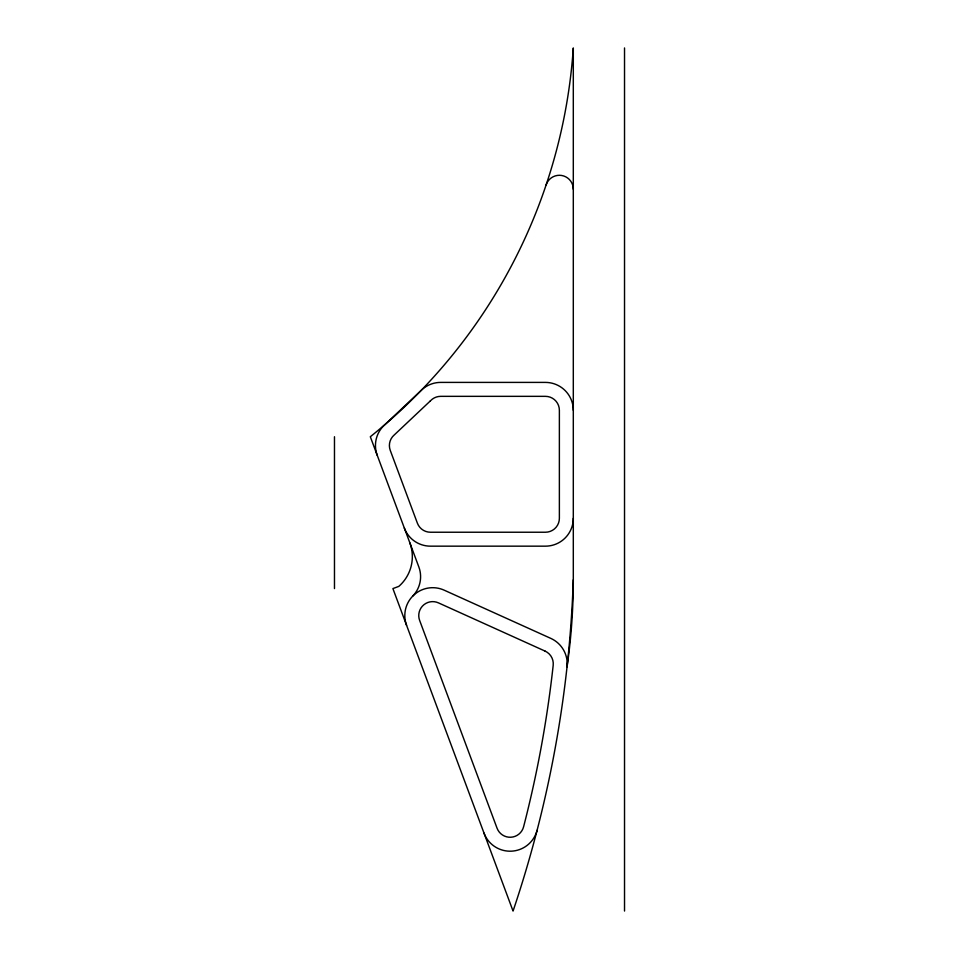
<?xml version="1.0" encoding="UTF-8"?>
<svg xmlns="http://www.w3.org/2000/svg" width="959" height="959" viewBox="0 0 959 959"><rect width="100%" height="100%" fill="white"/><g stroke="black" fill="none" stroke-linecap="round" stroke-linejoin="round"><path stroke-width="1.44" d="M624.525 47.95L624.525 911.05M406.568 625.292A27.871 27.871 0 0 1 444.173 590.169L550.826 638.394A27.871 27.871 0 0 1 567.045 666.841A608.078 608.078 0 0 0 573.302 579.787L573.302 47.95A545.707 545.707 0 0 1 370.318 436.741L418.843 566.973A27.871 27.871 0 0 1 412.706 596.126M334.475 436.741L334.475 588.586M409.841 542.842A39.487 39.487 0 0 1 398.8 586.393L392.902 588.586L513.053 911.05A1159.107 1159.107 0 0 0 573.302 579.787M546.162 184.799A13.929 13.929 0 0 1 573.302 189.235M377.211 455.261A27.871 27.871 0 0 1 385.134 424.417L420.689 390.876A27.871 27.871 0 0 1 440.696 382.401L545.431 382.401A27.871 27.871 0 0 1 573.302 410.272M537.088 830.302A27.871 27.871 0 0 1 483.983 833.059M404.326 528.025A27.871 27.871 0 0 0 430.447 546.162L545.431 546.162A27.871 27.871 0 0 0 573.302 518.292M430.255 401.006L394.688 434.547A13.929 13.929 0 0 1 394.233 434.966A13.929 13.929 0 0 0 390.265 450.394L417.381 523.158A13.929 13.929 0 0 0 430.447 532.233L545.431 532.233A13.929 13.929 0 0 0 559.373 518.292L559.373 410.272A13.929 13.929 0 0 0 545.431 396.343L440.696 396.343A13.929 13.929 0 0 0 430.699 400.574A13.929 13.929 0 0 1 430.255 401.006M545.084 651.101L438.431 602.863A13.929 13.929 0 0 0 419.634 620.425L497.05 828.192A13.929 13.929 0 0 0 523.59 826.814A1145.166 1145.166 0 0 0 553.187 665.318A13.929 13.929 0 0 0 545.084 651.101"/></g></svg>
